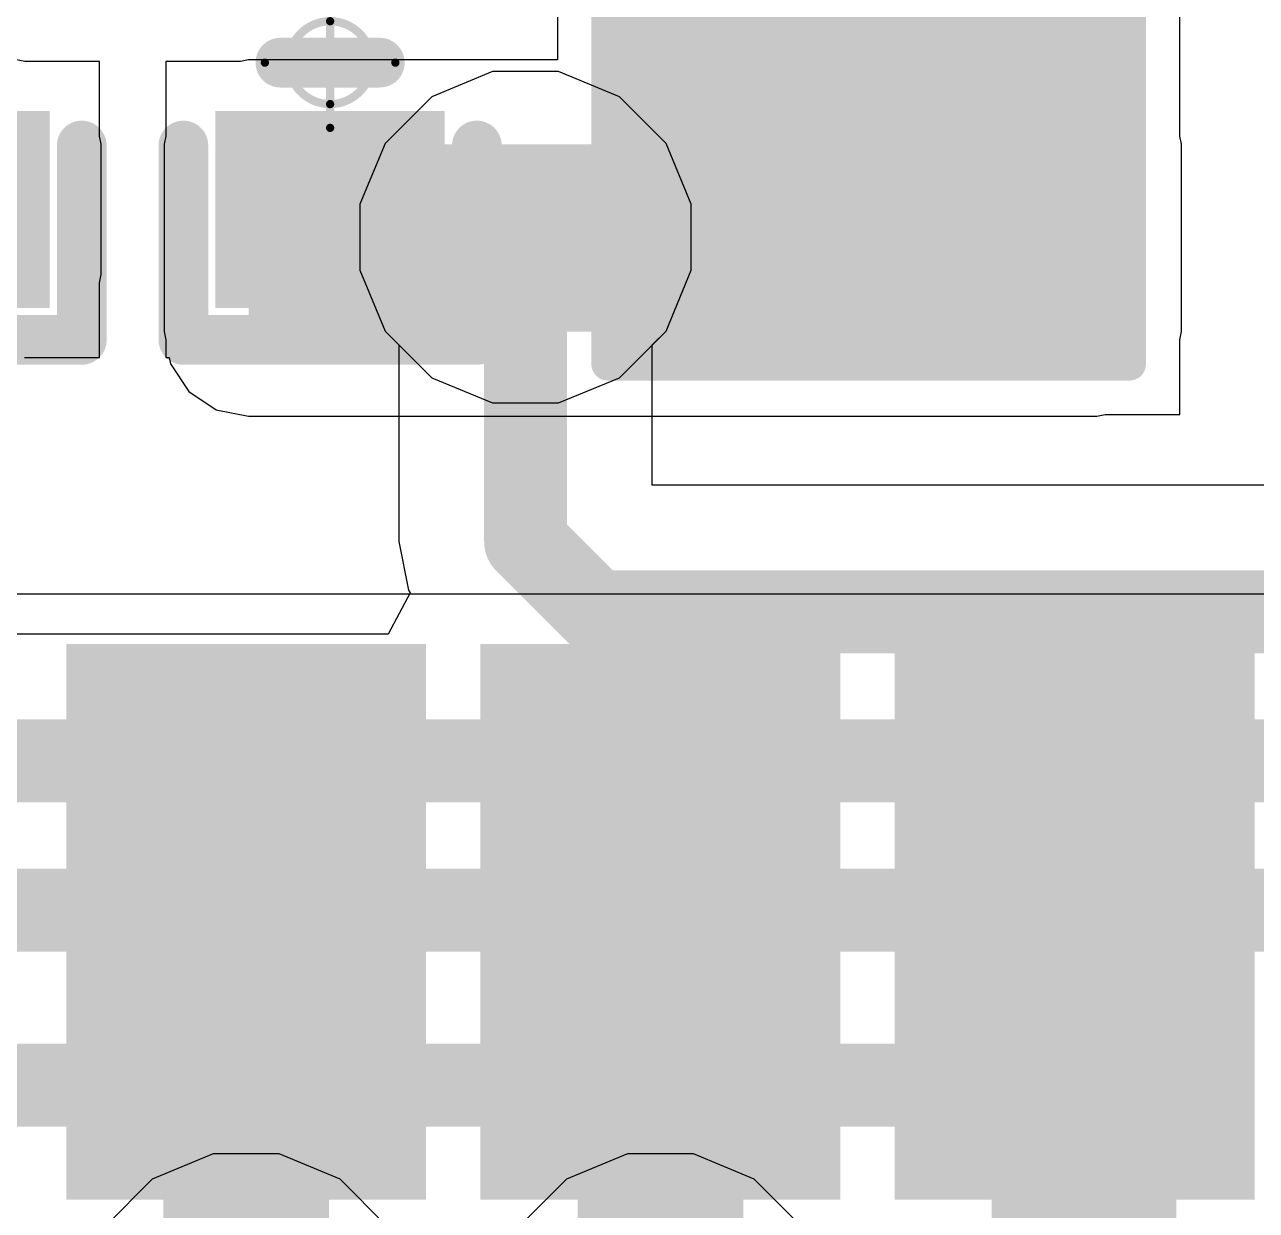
# Model space of a CAD drawing. Header units: inches. Extents: x -13 to 366, y -4 to 120.
# Drawn here: x 22.689 to 26.465, y 35.952 to 39.587 of the extents above; entities that cross this region are included whole.
import ezdxf

# ---------------------------------------------------------------- set-up
doc = ezdxf.new("R2010")
doc.units = ezdxf.units.IN
for name, color, linetype in [('Bottom Layer', 5, 'Continuous'), ('Drill Drawing', 1, 'Continuous'), ('GND', 16, 'Continuous'), ('Mechanical 13', 56, 'Continuous'), ('Mechanical 15', 56, 'Continuous'), ('POWER', 76, 'Continuous'), ('Top Layer', 1, 'Continuous'), ('Top Overlay', 2, 'Continuous'), ('Top Paste', 8, 'Continuous'), ('Top Solder', 216, 'Continuous'), ('Via Holes', 16, 'Continuous')]:
    doc.layers.add(name, color=color, linetype=linetype)

# ---------------------------------------------------------------- blocks, each defined once
blk = doc.blocks.new('C0805_1')
at = {"layer": 'Top Layer'}
for points in [[(-1.29999867, -0.69999733), (-1.29999867, 0.70000241), (-0.1999983299999999, 0.70000241), (-0.1999983300000001, -0.69999733)], [(0.2000008699999999, -0.69999733), (0.2000008700000001, 0.70000241), (1.30000121, 0.70000241), (1.30000121, -0.69999733)]]:
    blk.add_hatch(color=1, dxfattribs=at).paths.add_polyline_path(points)
at = {"layer": 'Top Paste'}
for points in [[(-1.29999867, -0.69999733), (-1.29999867, 0.70000241), (-0.1999983299999999, 0.70000241), (-0.1999983300000001, -0.69999733)], [(0.2000008699999999, -0.69999733), (0.2000008700000001, 0.70000241), (1.30000121, 0.70000241), (1.30000121, -0.69999733)]]:
    blk.add_hatch(color=8, dxfattribs=at).paths.add_polyline_path(points)
at = {"layer": 'Top Solder'}
for points in [[(-1.40159867, -0.80159733), (-1.40159867, 0.80160241), (-0.09839832999999992, 0.80160241), (-0.09839833000000006, -0.80159733)], [(0.09840086999999992, -0.80159733), (0.09840087000000007, 0.80160241), (1.40160121, 0.80160241), (1.40160121, -0.80159733)]]:
    blk.add_hatch(color=216, dxfattribs=at).paths.add_polyline_path(points)
at = {"layer": 'Mechanical 13'}
for points in [[(-1.0999978, 0.7250049, 0.0999998, 0.0999998, 0), (-1.0999978, -0.72499728, 0.0999998, 0.0999998, 0)], [(-1.0999978, 0.7250049, 0.0999998, 0.0999998, 0), (1.10000034, 0.7250049, 0.0999998, 0.0999998, 0)], [(1.10000034, 0.7250049, 0.0999998, 0.0999998, 0), (1.10000034, -0.72499728, 0.0999998, 0.0999998, 0)], [(-1.0999978, -0.72499728, 0.0999998, 0.0999998, 0), (1.10000034, -0.72499728, 0.0999998, 0.0999998, 0)]]:
    blk.add_lwpolyline(points, format="xyseb", dxfattribs=at)
for points in [[(-1.12499648, 0.7250049, 0.0499999, 0.0499999, 1), (-1.07499912, 0.7250049, 0.0499999, 0.0499999, 1)], [(-1.12499648, 0.7250049, 0.0499999, 0.0499999, 1), (-1.07499912, 0.7250049, 0.0499999, 0.0499999, 1)], [(1.07500166, 0.7250049, 0.0499999, 0.0499999, 1), (1.12499902, 0.7250049, 0.0499999, 0.0499999, 1)], [(1.07500166, 0.7250049, 0.0499999, 0.0499999, 1), (1.12499902, 0.7250049, 0.0499999, 0.0499999, 1)], [(-1.12499648, -0.72499728, 0.0499999, 0.0499999, 1), (-1.07499912, -0.72499728, 0.0499999, 0.0499999, 1)], [(-1.12499648, -0.72499728, 0.0499999, 0.0499999, 1), (-1.07499912, -0.72499728, 0.0499999, 0.0499999, 1)], [(1.07500166, -0.72499728, 0.0499999, 0.0499999, 1), (1.12499902, -0.72499728, 0.0499999, 0.0499999, 1)], [(1.07500166, -0.72499728, 0.0499999, 0.0499999, 1), (1.12499902, -0.72499728, 0.0499999, 0.0499999, 1)]]:
    blk.add_lwpolyline(points, format="xyseb", close=True, dxfattribs=at)
at = {"layer": 'Mechanical 15'}
for points in [[(-1.39999974, 0.80000348, 0.0999998, 0.0999998, 0), (-1.39999974, -0.79999586, 0.0999998, 0.0999998, 0)], [(-1.39999974, 0.80000348, 0.0999998, 0.0999998, 0), (1.40000228, 0.80000348, 0.0999998, 0.0999998, 0)], [(1.40000228, 0.80000348, 0.0999998, 0.0999998, 0), (1.40000228, -0.79999586, 0.0999998, 0.0999998, 0)], [(2.54e-06, 0.50000408, 0.0999998, 0.0999998, 0), (2.54e-06, -0.49999646, 0.0999998, 0.0999998, 0)], [(-0.499999, 2.54e-06, 0.0999998, 0.0999998, 0), (0.50000154, 2.54e-06, 0.0999998, 0.0999998, 0)], [(-1.39999974, -0.79999586, 0.0999998, 0.0999998, 0), (1.40000228, -0.79999586, 0.0999998, 0.0999998, 0)]]:
    blk.add_lwpolyline(points, format="xyseb", dxfattribs=at)
for points in [[(-1.42499842, 0.80000348, 0.0499999, 0.0499999, 1), (-1.37500106, 0.80000348, 0.0499999, 0.0499999, 1)], [(-1.42499842, 0.80000348, 0.0499999, 0.0499999, 1), (-1.37500106, 0.80000348, 0.0499999, 0.0499999, 1)], [(1.3750036, 0.80000348, 0.0499999, 0.0499999, 1), (1.42500096, 0.80000348, 0.0499999, 0.0499999, 1)], [(1.3750036, 0.80000348, 0.0499999, 0.0499999, 1), (1.42500096, 0.80000348, 0.0499999, 0.0499999, 1)], [(-0.02499614, 0.50000408, 0.0499999, 0.0499999, 1), (0.02500122, 0.50000408, 0.0499999, 0.0499999, 1)], [(-0.5249976799999999, 2.54e-06, 0.0499999, 0.0499999, 1), (-0.47500032, 2.54e-06, 0.0499999, 0.0499999, 1)], [(0.47500286, 2.54e-06, 0.0499999, 0.0499999, 1), (0.52500022, 2.54e-06, 0.0499999, 0.0499999, 1)], [(-0.02499614, -0.49999646, 0.0499999, 0.0499999, 1), (0.02500122, -0.49999646, 0.0499999, 0.0499999, 1)], [(-1.42499842, -0.79999586, 0.0499999, 0.0499999, 1), (-1.37500106, -0.79999586, 0.0499999, 0.0499999, 1)], [(-1.42499842, -0.79999586, 0.0499999, 0.0499999, 1), (-1.37500106, -0.79999586, 0.0499999, 0.0499999, 1)], [(1.3750036, -0.79999586, 0.0499999, 0.0499999, 1), (1.42500096, -0.79999586, 0.0499999, 0.0499999, 1)], [(1.3750036, -0.79999586, 0.0499999, 0.0499999, 1), (1.42500096, -0.79999586, 0.0499999, 0.0499999, 1)]]:
    blk.add_lwpolyline(points, format="xyseb", close=True, dxfattribs=at)
blk = doc.blocks.new('41_SMD_M______12')
at = {"layer": 'Top Layer'}
for points in [[(-9.500000049999999, 4.250000389999999), (-8.00000051, 4.250000389999999), (-8.00000051, 3.34999965), (-9.500000049999999, 3.34999965)], [(-9.500000049999999, 2.98000039), (-8.00000051, 2.98000039), (-8.00000051, 2.07999965), (-9.500000049999999, 2.07999965)], [(-9.500000049999999, 1.71000039), (-8.00000051, 1.71000039), (-8.00000051, 0.80999965), (-9.500000049999999, 0.80999965)]]:
    blk.add_hatch(color=1, dxfattribs=at).paths.add_polyline_path(points)
at = {"layer": 'Top Paste'}
for points in [[(-9.500000049999999, 4.250000389999999), (-8.00000051, 4.250000389999999), (-8.00000051, 3.34999965), (-9.500000049999999, 3.34999965)], [(-9.500000049999999, 2.98000039), (-8.00000051, 2.98000039), (-8.00000051, 2.07999965), (-9.500000049999999, 2.07999965)], [(-9.500000049999999, 1.71000039), (-8.00000051, 1.71000039), (-8.00000051, 0.80999965), (-9.500000049999999, 0.80999965)]]:
    blk.add_hatch(color=8, dxfattribs=at).paths.add_polyline_path(points)
at = {"layer": 'Top Solder'}
for points in [[(-9.601600049999998, 4.35160039), (-7.89840051, 4.35160039), (-7.89840051, 3.24839965), (-9.601600049999998, 3.24839965)], [(-9.601600049999998, 3.08160039), (-7.89840051, 3.08160039), (-7.89840051, 1.97839965), (-9.601600049999998, 1.97839965)], [(-9.601600049999998, 1.81160039), (-7.89840051, 1.81160039), (-7.89840051, 0.70839965), (-9.601600049999998, 0.70839965)]]:
    blk.add_hatch(color=216, dxfattribs=at).paths.add_polyline_path(points)
blk = doc.blocks.new('C_0402_L_41')
at = {"layer": 'Top Layer'}
for points in [[(-0.6499986999999999, 0.2499995), (-0.2499995, 0.2499995), (-0.2499995, -0.2499995), (-0.6499986999999999, -0.2499995)], [(0.24991822, 0.24991822), (0.64991742, 0.24991822), (0.64991742, -0.25008078), (0.24991822, -0.25008078)]]:
    blk.add_hatch(color=1, dxfattribs=at).paths.add_polyline_path(points)
at = {"layer": 'Top Paste'}
for points in [[(-0.6499986999999999, 0.2499995), (-0.2499995, 0.2499995), (-0.2499995, -0.2499995), (-0.6499986999999999, -0.2499995)], [(0.24991822, 0.24991822), (0.64991742, 0.24991822), (0.64991742, -0.25008078), (0.24991822, -0.25008078)]]:
    blk.add_hatch(color=8, dxfattribs=at).paths.add_polyline_path(points)
at = {"layer": 'Top Solder'}
for points in [[(-0.7515987, 0.3515995), (-0.1483995, 0.3515995), (-0.1483995, -0.3515995), (-0.7515987, -0.3515995)], [(0.14831822, 0.35151822), (0.75151742, 0.35151822), (0.75151742, -0.35168078), (0.14831822, -0.35168078)]]:
    blk.add_hatch(color=216, dxfattribs=at).paths.add_polyline_path(points)
at = {"layer": 'Mechanical 15'}
for points in [[(0, 0.1999996, 0.0254, 0.0254, 0), (0, -0.1999996, 0.0254, 0.0254, 0)], [(-0.1999996, 0, 0.0254, 0.0254, 0), (0.1999996, 0, 0.0254, 0.0254, 0)]]:
    blk.add_lwpolyline(points, format="xyseb", dxfattribs=at)
for points in [[(-0.00635, 0.1999996, 0.0127, 0.0127, 1), (0.00635, 0.1999996, 0.0127, 0.0127, 1)], [(0.127, 0, 0.0254, 0.0254, 1), (-0.127, 0, 0.0254, 0.0254, 1)], [(-0.2063496, 0, 0.0127, 0.0127, 1), (-0.1936496, 0, 0.0127, 0.0127, 1)], [(-0.13335, 0, 0.0127, 0.0127, 1), (-0.12065, 0, 0.0127, 0.0127, 1)], [(0.12065, 0, 0.0127, 0.0127, 1), (0.13335, 0, 0.0127, 0.0127, 1)], [(0.1936496, 0, 0.0127, 0.0127, 1), (0.2063496, 0, 0.0127, 0.0127, 1)], [(-0.00635, -0.1999996, 0.0127, 0.0127, 1), (0.00635, -0.1999996, 0.0127, 0.0127, 1)]]:
    blk.add_lwpolyline(points, format="xyseb", close=True, dxfattribs=at)
at = {"layer": 'Top Overlay'}
for points in [[(-0.84991956, 0.44991782, 0.1524, 0.1524, 0), (-0.254, 0.44991782, 0.1524, 0.1524, 0)], [(-0.84991956, 0.44991782, 0.1524, 0.1524, 0), (-0.84991956, -0.44991782, 0.1524, 0.1524, 0)], [(0.254, 0.44991782, 0.1524, 0.1524, 0), (0.84991956, 0.44991782, 0.1524, 0.1524, 0)], [(0.84991956, 0.44991782, 0.1524, 0.1524, 0), (0.84991956, -0.45008038, 0.1524, 0.1524, 0)], [(0, 0.1524, 0.1524, 0.1524, 0), (0, -0.1524, 0.1524, 0.1524, 0)], [(-0.84991956, -0.44991782, 0.1524, 0.1524, 0), (-0.254, -0.44991782, 0.1524, 0.1524, 0)], [(-0.84991956, -0.44991782, 0.1524, 0.1524, 0), (-0.8497569999999999, -0.45008038, 0.1524, 0.1524, 0)], [(0.254, -0.44991782, 0.1524, 0.1524, 0), (0.84991956, -0.44991782, 0.1524, 0.1524, 0)]]:
    blk.add_lwpolyline(points, format="xyseb", dxfattribs=at)
for points in [[(-0.8880195599999998, 0.44991782, 0.0762, 0.0762, 1), (-0.81181956, 0.44991782, 0.0762, 0.0762, 1)], [(-0.8880195599999998, 0.44991782, 0.0762, 0.0762, 1), (-0.81181956, 0.44991782, 0.0762, 0.0762, 1)], [(-0.2921, 0.44991782, 0.0762, 0.0762, 1), (-0.2159, 0.44991782, 0.0762, 0.0762, 1)], [(0.2159, 0.44991782, 0.0762, 0.0762, 1), (0.2921, 0.44991782, 0.0762, 0.0762, 1)], [(0.81181956, 0.44991782, 0.0762, 0.0762, 1), (0.8880195599999998, 0.44991782, 0.0762, 0.0762, 1)], [(0.81181956, 0.44991782, 0.0762, 0.0762, 1), (0.8880195599999998, 0.44991782, 0.0762, 0.0762, 1)], [(-0.0381, 0.1524, 0.0762, 0.0762, 1), (0.0381, 0.1524, 0.0762, 0.0762, 1)], [(-0.0381, -0.1524, 0.0762, 0.0762, 1), (0.0381, -0.1524, 0.0762, 0.0762, 1)], [(-0.8880195599999998, -0.44991782, 0.0762, 0.0762, 1), (-0.81181956, -0.44991782, 0.0762, 0.0762, 1)], [(-0.8880195599999998, -0.44991782, 0.0762, 0.0762, 1), (-0.81181956, -0.44991782, 0.0762, 0.0762, 1)], [(-0.8880195599999998, -0.44991782, 0.0762, 0.0762, 1), (-0.81181956, -0.44991782, 0.0762, 0.0762, 1)], [(-0.8878569999999999, -0.45008038, 0.0762, 0.0762, 1), (-0.8116569999999999, -0.45008038, 0.0762, 0.0762, 1)], [(-0.2921, -0.44991782, 0.0762, 0.0762, 1), (-0.2159, -0.44991782, 0.0762, 0.0762, 1)], [(0.2159, -0.44991782, 0.0762, 0.0762, 1), (0.2921, -0.44991782, 0.0762, 0.0762, 1)], [(0.81181956, -0.44991782, 0.0762, 0.0762, 1), (0.8880195599999998, -0.44991782, 0.0762, 0.0762, 1)], [(0.81181956, -0.45008038, 0.0762, 0.0762, 1), (0.8880195599999998, -0.45008038, 0.0762, 0.0762, 1)]]:
    blk.add_lwpolyline(points, format="xyseb", close=True, dxfattribs=at)
blk = doc.blocks.new('C_0402_L_42')
at = {"layer": 'Top Layer'}
for points in [[(-0.6499986999999999, 0.2499995), (-0.2499995, 0.2499995), (-0.2499995, -0.2499995), (-0.6499986999999999, -0.2499995)], [(0.24991822, 0.24991822), (0.64991742, 0.24991822), (0.64991742, -0.25008078), (0.24991822, -0.25008078)]]:
    blk.add_hatch(color=1, dxfattribs=at).paths.add_polyline_path(points)
at = {"layer": 'Top Paste'}
for points in [[(-0.6499986999999999, 0.2499995), (-0.2499995, 0.2499995), (-0.2499995, -0.2499995), (-0.6499986999999999, -0.2499995)], [(0.24991822, 0.24991822), (0.64991742, 0.24991822), (0.64991742, -0.25008078), (0.24991822, -0.25008078)]]:
    blk.add_hatch(color=8, dxfattribs=at).paths.add_polyline_path(points)
at = {"layer": 'Top Solder'}
for points in [[(-0.7515987, 0.3515995), (-0.1483995, 0.3515995), (-0.1483995, -0.3515995), (-0.7515987, -0.3515995)], [(0.14831822, 0.35151822), (0.75151742, 0.35151822), (0.75151742, -0.35168078), (0.14831822, -0.35168078)]]:
    blk.add_hatch(color=216, dxfattribs=at).paths.add_polyline_path(points)
at = {"layer": 'Mechanical 15'}
for points in [[(0, 0.1999996, 0.0254, 0.0254, 0), (0, -0.1999996, 0.0254, 0.0254, 0)], [(-0.1999996, 0, 0.0254, 0.0254, 0), (0.1999996, 0, 0.0254, 0.0254, 0)]]:
    blk.add_lwpolyline(points, format="xyseb", dxfattribs=at)
for points in [[(-0.00635, 0.1999996, 0.0127, 0.0127, 1), (0.00635, 0.1999996, 0.0127, 0.0127, 1)], [(0.127, 0, 0.0254, 0.0254, 1), (-0.127, 0, 0.0254, 0.0254, 1)], [(-0.2063496, 0, 0.0127, 0.0127, 1), (-0.1936496, 0, 0.0127, 0.0127, 1)], [(-0.13335, 0, 0.0127, 0.0127, 1), (-0.12065, 0, 0.0127, 0.0127, 1)], [(0.12065, 0, 0.0127, 0.0127, 1), (0.13335, 0, 0.0127, 0.0127, 1)], [(0.1936496, 0, 0.0127, 0.0127, 1), (0.2063496, 0, 0.0127, 0.0127, 1)], [(-0.00635, -0.1999996, 0.0127, 0.0127, 1), (0.00635, -0.1999996, 0.0127, 0.0127, 1)]]:
    blk.add_lwpolyline(points, format="xyseb", close=True, dxfattribs=at)
at = {"layer": 'Top Overlay'}
for points in [[(-0.84991956, 0.44991782, 0.1524, 0.1524, 0), (-0.254, 0.44991782, 0.1524, 0.1524, 0)], [(-0.84991956, 0.44991782, 0.1524, 0.1524, 0), (-0.84991956, -0.44991782, 0.1524, 0.1524, 0)], [(0.254, 0.44991782, 0.1524, 0.1524, 0), (0.84991956, 0.44991782, 0.1524, 0.1524, 0)], [(0.84991956, 0.44991782, 0.1524, 0.1524, 0), (0.84991956, -0.45008038, 0.1524, 0.1524, 0)], [(0, 0.1524, 0.1524, 0.1524, 0), (0, -0.1524, 0.1524, 0.1524, 0)], [(-0.84991956, -0.44991782, 0.1524, 0.1524, 0), (-0.254, -0.44991782, 0.1524, 0.1524, 0)], [(-0.84991956, -0.44991782, 0.1524, 0.1524, 0), (-0.8497569999999999, -0.45008038, 0.1524, 0.1524, 0)], [(0.254, -0.44991782, 0.1524, 0.1524, 0), (0.84991956, -0.44991782, 0.1524, 0.1524, 0)]]:
    blk.add_lwpolyline(points, format="xyseb", dxfattribs=at)
for points in [[(-0.8880195599999998, 0.44991782, 0.0762, 0.0762, 1), (-0.81181956, 0.44991782, 0.0762, 0.0762, 1)], [(-0.8880195599999998, 0.44991782, 0.0762, 0.0762, 1), (-0.81181956, 0.44991782, 0.0762, 0.0762, 1)], [(-0.2921, 0.44991782, 0.0762, 0.0762, 1), (-0.2159, 0.44991782, 0.0762, 0.0762, 1)], [(0.2159, 0.44991782, 0.0762, 0.0762, 1), (0.2921, 0.44991782, 0.0762, 0.0762, 1)], [(0.81181956, 0.44991782, 0.0762, 0.0762, 1), (0.8880195599999998, 0.44991782, 0.0762, 0.0762, 1)], [(0.81181956, 0.44991782, 0.0762, 0.0762, 1), (0.8880195599999998, 0.44991782, 0.0762, 0.0762, 1)], [(-0.0381, 0.1524, 0.0762, 0.0762, 1), (0.0381, 0.1524, 0.0762, 0.0762, 1)], [(-0.0381, -0.1524, 0.0762, 0.0762, 1), (0.0381, -0.1524, 0.0762, 0.0762, 1)], [(-0.8880195599999998, -0.44991782, 0.0762, 0.0762, 1), (-0.81181956, -0.44991782, 0.0762, 0.0762, 1)], [(-0.8880195599999998, -0.44991782, 0.0762, 0.0762, 1), (-0.81181956, -0.44991782, 0.0762, 0.0762, 1)], [(-0.8880195599999998, -0.44991782, 0.0762, 0.0762, 1), (-0.81181956, -0.44991782, 0.0762, 0.0762, 1)], [(-0.8878569999999999, -0.45008038, 0.0762, 0.0762, 1), (-0.8116569999999999, -0.45008038, 0.0762, 0.0762, 1)], [(-0.2921, -0.44991782, 0.0762, 0.0762, 1), (-0.2159, -0.44991782, 0.0762, 0.0762, 1)], [(0.2159, -0.44991782, 0.0762, 0.0762, 1), (0.2921, -0.44991782, 0.0762, 0.0762, 1)], [(0.81181956, -0.44991782, 0.0762, 0.0762, 1), (0.8880195599999998, -0.44991782, 0.0762, 0.0762, 1)], [(0.81181956, -0.45008038, 0.0762, 0.0762, 1), (0.8880195599999998, -0.45008038, 0.0762, 0.0762, 1)]]:
    blk.add_lwpolyline(points, format="xyseb", close=True, dxfattribs=at)

msp = doc.modelspace()

# ---------------------------------------------------------------- hatches: boundary and pattern name
at = {"layer": 'Bottom Layer'}
h = msp.add_hatch(color=5, dxfattribs=at)
edge = h.paths.add_edge_path()
edge.add_arc((24.22459468, 38.93531202), 0.254, 0, 360)
at = {"layer": 'GND'}
h = msp.add_hatch(color=16, dxfattribs=at)
edge = h.paths.add_edge_path()
edge.add_arc((24.22459468, 38.93531202), 0.254, 0, 360)
at = {"layer": 'POWER'}
h = msp.add_hatch(color=76, dxfattribs=at)
edge = h.paths.add_edge_path()
edge.add_arc((24.22459468, 38.93531202), 0.254, 0, 360)
at = {"layer": 'Top Layer'}
msp.add_hatch(color=1, dxfattribs=at).paths.add_polyline_path([(23.37537108, 38.64600094), (25.97636663999999, 38.64600094), (25.97636663999999, 39.22052353999999), (23.37537108, 39.22052353999999)])
h = msp.add_hatch(color=1, dxfattribs=at)
edge = h.paths.add_edge_path()
edge.add_arc((24.22459468, 38.93531202), 0.254, 0, 360)
at = {"layer": 'Via Holes'}
h = msp.add_hatch(color=7, dxfattribs=at)
edge = h.paths.add_edge_path()
edge.add_arc((24.22459468, 38.93531202), 0.127, 0, 360)

# ---------------------------------------------------------------- linework, layer by layer
at = {"layer": 'Bottom Layer'}
for p, q in [((24.1235484, 39.44331201999999), (23.93683554, 39.3659741)), ((24.32564096, 39.44331201999999), (24.1235484, 39.44331201999999)), ((24.51235382, 39.3659741), (24.32564096, 39.44331201999999)), ((23.93683554, 39.3659741), (23.7939326, 39.22307116)), ((24.65525676, 39.22307116), (24.51235382, 39.3659741)), ((23.7939326, 39.22307116), (23.71659468, 39.0363583)), ((24.73259468, 39.0363583), (24.65525676, 39.22307116)), ((23.71659468, 39.0363583), (23.71659468, 38.83426574)), ((24.73259468, 38.83426574), (24.73259468, 39.0363583)), ((23.71659468, 38.83426574), (23.7939326, 38.64755288)), ((24.65525676, 38.64755288), (24.73259468, 38.83426574)), ((23.7939326, 38.64755288), (23.83612962, 38.60535586)), ((24.61305974, 38.60535586), (24.65525676, 38.64755288)), ((23.83612962, 38.60535586), (23.83612962, 38.00228874)), ((24.61305974, 38.17564628), (24.61305974, 38.60535586)), ((26.960957, 38.17564628), (24.61305974, 38.17564628)), ((23.83612962, 38.00228874), (23.8657003, 37.85363015999999)), ((23.87116892, 37.84544628), (23.80328488, 37.71844628)), ((23.8657003, 37.85363015999999), (23.87116892, 37.84544628)), ((23.80328488, 37.71844628), (22.51692728, 37.71844628))]:
    msp.add_line(p, q, dxfattribs=at)
for points in [[(24.22459468, 38.00228874, 0.254, 0.254, 0), (24.22459468, 38.93531202, 0.254, 0.254, 0)], [(24.22459468, 38.00228874, 0.254, 0.254, 0), (24.4397022, 37.78718121999999, 0.254, 0.254, 0)], [(24.4397022, 37.78718121999999, 0.254, 0.254, 0), (26.960957, 37.78718121999999, 0.254, 0.254, 0)], [(22.35602082, 37.32998121999999, 0.254, 0.254, 0), (26.735151, 37.32998121999999, 0.254, 0.254, 0)], [(21.99783764, 36.87274058, 0.254, 0.254, 0), (26.54581432, 36.87274058, 0.254, 0.254, 0)], [(26.54581432, 36.87274058, 0.254, 0.254, 0), (27.16642268, 36.25213222, 0.254, 0.254, 0)], [(15.58884868, 36.3360081, 0.254, 0.254, 0), (25.84038012, 36.3360081, 0.254, 0.254, 0)], [(25.84038012, 36.3360081, 0.254, 0.254, 0), (26.0924294, 36.08395882, 0.254, 0.254, 0)], [(26.0924294, 34.9858965, 0.254, 0.254, 0), (26.0924294, 36.08395882, 0.254, 0.254, 0)]]:
    msp.add_lwpolyline(points, format="xyseb", dxfattribs=at)
for points in [[(24.16109468, 38.93531202, 0.127, 0.127, 1), (24.28809468, 38.93531202, 0.127, 0.127, 1)], [(24.16109468, 38.00228874, 0.127, 0.127, 1), (24.28809468, 38.00228874, 0.127, 0.127, 1)], [(24.16109468, 38.00228874, 0.127, 0.127, 1), (24.28809468, 38.00228874, 0.127, 0.127, 1)], [(24.3762022, 37.78718121999999, 0.127, 0.127, 1), (24.5032022, 37.78718121999999, 0.127, 0.127, 1)], [(24.3762022, 37.78718121999999, 0.127, 0.127, 1), (24.5032022, 37.78718121999999, 0.127, 0.127, 1)], [(26.48231432, 36.87274058, 0.127, 0.127, 1), (26.60931432, 36.87274058, 0.127, 0.127, 1)], [(26.48231432, 36.87274058, 0.127, 0.127, 1), (26.60931432, 36.87274058, 0.127, 0.127, 1)], [(25.77688012, 36.3360081, 0.127, 0.127, 1), (25.90388012, 36.3360081, 0.127, 0.127, 1)], [(25.77688012, 36.3360081, 0.127, 0.127, 1), (25.90388012, 36.3360081, 0.127, 0.127, 1)], [(26.0289294, 36.08395882, 0.127, 0.127, 1), (26.1559294, 36.08395882, 0.127, 0.127, 1)], [(26.0289294, 36.08395882, 0.127, 0.127, 1), (26.1559294, 36.08395882, 0.127, 0.127, 1)]]:
    msp.add_lwpolyline(points, format="xyseb", close=True, dxfattribs=at)
at = {"layer": 'Drill Drawing'}
for points in [[(23.97059468, 39.06231202, 0.0508, 0.0508, 0), (23.97059468, 39.18931202, 0.0508, 0.0508, 0)], [(23.97059468, 39.18931202, 0.0508, 0.0508, 0), (24.09759468, 39.18931202, 0.0508, 0.0508, 0)], [(24.09759468, 39.18931202, 0.0508, 0.0508, 0), (24.22459468, 39.06231202, 0.0508, 0.0508, 0)], [(24.22459468, 39.06231202, 0.0508, 0.0508, 0), (24.35159468, 39.18931202, 0.0508, 0.0508, 0)], [(24.35159468, 39.18931202, 0.0508, 0.0508, 0), (24.47859468, 39.18931202, 0.0508, 0.0508, 0)], [(24.47859468, 39.06231202, 0.0508, 0.0508, 0), (24.47859468, 39.18931202, 0.0508, 0.0508, 0)], [(23.97059468, 39.06231202, 0.0508, 0.0508, 0), (24.09759468, 38.93531202, 0.0508, 0.0508, 0)], [(24.35159468, 38.93531202, 0.0508, 0.0508, 0), (24.47859468, 39.06231202, 0.0508, 0.0508, 0)], [(23.97059468, 38.80831202, 0.0508, 0.0508, 0), (24.09759468, 38.93531202, 0.0508, 0.0508, 0)], [(24.35159468, 38.93531202, 0.0508, 0.0508, 0), (24.47859468, 38.80831202, 0.0508, 0.0508, 0)], [(23.97059468, 38.68131201999999, 0.0508, 0.0508, 0), (23.97059468, 38.80831202, 0.0508, 0.0508, 0)], [(24.09759468, 38.68131201999999, 0.0508, 0.0508, 0), (24.22459468, 38.80831202, 0.0508, 0.0508, 0)], [(24.22459468, 38.80831202, 0.0508, 0.0508, 0), (24.35159468, 38.68131201999999, 0.0508, 0.0508, 0)], [(24.47859468, 38.68131201999999, 0.0508, 0.0508, 0), (24.47859468, 38.80831202, 0.0508, 0.0508, 0)], [(23.97059468, 38.68131201999999, 0.0508, 0.0508, 0), (24.09759468, 38.68131201999999, 0.0508, 0.0508, 0)], [(24.35159468, 38.68131201999999, 0.0508, 0.0508, 0), (24.47859468, 38.68131201999999, 0.0508, 0.0508, 0)]]:
    msp.add_lwpolyline(points, format="xyseb", dxfattribs=at)
for points in [[(23.95789468, 39.18931202, 0.0254, 0.0254, 1), (23.98329468, 39.18931202, 0.0254, 0.0254, 1)], [(23.95789468, 39.18931202, 0.0254, 0.0254, 1), (23.98329468, 39.18931202, 0.0254, 0.0254, 1)], [(24.08489468, 39.18931202, 0.0254, 0.0254, 1), (24.11029468, 39.18931202, 0.0254, 0.0254, 1)], [(24.08489468, 39.18931202, 0.0254, 0.0254, 1), (24.11029468, 39.18931202, 0.0254, 0.0254, 1)], [(24.33889468, 39.18931202, 0.0254, 0.0254, 1), (24.36429468, 39.18931202, 0.0254, 0.0254, 1)], [(24.33889468, 39.18931202, 0.0254, 0.0254, 1), (24.36429468, 39.18931202, 0.0254, 0.0254, 1)], [(24.46589468, 39.18931202, 0.0254, 0.0254, 1), (24.49129468, 39.18931202, 0.0254, 0.0254, 1)], [(24.46589468, 39.18931202, 0.0254, 0.0254, 1), (24.49129468, 39.18931202, 0.0254, 0.0254, 1)], [(23.95789468, 39.06231202, 0.0254, 0.0254, 1), (23.98329468, 39.06231202, 0.0254, 0.0254, 1)], [(23.95789468, 39.06231202, 0.0254, 0.0254, 1), (23.98329468, 39.06231202, 0.0254, 0.0254, 1)], [(24.21189468, 39.06231202, 0.0254, 0.0254, 1), (24.23729468, 39.06231202, 0.0254, 0.0254, 1)], [(24.21189468, 39.06231202, 0.0254, 0.0254, 1), (24.23729468, 39.06231202, 0.0254, 0.0254, 1)], [(24.46589468, 39.06231202, 0.0254, 0.0254, 1), (24.49129468, 39.06231202, 0.0254, 0.0254, 1)], [(24.46589468, 39.06231202, 0.0254, 0.0254, 1), (24.49129468, 39.06231202, 0.0254, 0.0254, 1)], [(24.08489468, 38.93531202, 0.0254, 0.0254, 1), (24.11029468, 38.93531202, 0.0254, 0.0254, 1)], [(24.08489468, 38.93531202, 0.0254, 0.0254, 1), (24.11029468, 38.93531202, 0.0254, 0.0254, 1)], [(24.33889468, 38.93531202, 0.0254, 0.0254, 1), (24.36429468, 38.93531202, 0.0254, 0.0254, 1)], [(24.33889468, 38.93531202, 0.0254, 0.0254, 1), (24.36429468, 38.93531202, 0.0254, 0.0254, 1)], [(23.95789468, 38.80831202, 0.0254, 0.0254, 1), (23.98329468, 38.80831202, 0.0254, 0.0254, 1)], [(23.95789468, 38.80831202, 0.0254, 0.0254, 1), (23.98329468, 38.80831202, 0.0254, 0.0254, 1)], [(24.21189468, 38.80831202, 0.0254, 0.0254, 1), (24.23729468, 38.80831202, 0.0254, 0.0254, 1)], [(24.21189468, 38.80831202, 0.0254, 0.0254, 1), (24.23729468, 38.80831202, 0.0254, 0.0254, 1)], [(24.46589468, 38.80831202, 0.0254, 0.0254, 1), (24.49129468, 38.80831202, 0.0254, 0.0254, 1)], [(24.46589468, 38.80831202, 0.0254, 0.0254, 1), (24.49129468, 38.80831202, 0.0254, 0.0254, 1)], [(23.95789468, 38.68131201999999, 0.0254, 0.0254, 1), (23.98329468, 38.68131201999999, 0.0254, 0.0254, 1)], [(23.95789468, 38.68131201999999, 0.0254, 0.0254, 1), (23.98329468, 38.68131201999999, 0.0254, 0.0254, 1)], [(24.08489468, 38.68131201999999, 0.0254, 0.0254, 1), (24.11029468, 38.68131201999999, 0.0254, 0.0254, 1)], [(24.08489468, 38.68131201999999, 0.0254, 0.0254, 1), (24.11029468, 38.68131201999999, 0.0254, 0.0254, 1)], [(24.33889468, 38.68131201999999, 0.0254, 0.0254, 1), (24.36429468, 38.68131201999999, 0.0254, 0.0254, 1)], [(24.33889468, 38.68131201999999, 0.0254, 0.0254, 1), (24.36429468, 38.68131201999999, 0.0254, 0.0254, 1)], [(24.46589468, 38.68131201999999, 0.0254, 0.0254, 1), (24.49129468, 38.68131201999999, 0.0254, 0.0254, 1)], [(24.46589468, 38.68131201999999, 0.0254, 0.0254, 1), (24.49129468, 38.68131201999999, 0.0254, 0.0254, 1)]]:
    msp.add_lwpolyline(points, format="xyseb", close=True, dxfattribs=at)
at = {"layer": 'GND'}
for p, q in [((24.1235484, 39.44331201999999), (23.93683554, 39.3659741)), ((24.32564096, 39.44331201999999), (24.1235484, 39.44331201999999)), ((24.51235382, 39.3659741), (24.32564096, 39.44331201999999)), ((23.93683554, 39.3659741), (23.7939326, 39.22307116)), ((24.65525676, 39.22307116), (24.51235382, 39.3659741)), ((23.7939326, 39.22307116), (23.71659468, 39.0363583)), ((24.73259468, 39.0363583), (24.65525676, 39.22307116)), ((23.71659468, 39.0363583), (23.71659468, 38.83426574)), ((24.73259468, 38.83426574), (24.73259468, 39.0363583)), ((23.71659468, 38.83426574), (23.7939326, 38.64755288)), ((24.65525676, 38.64755288), (24.73259468, 38.83426574)), ((23.7939326, 38.64755288), (23.93683554, 38.50464994)), ((24.51235382, 38.50464994), (24.65525676, 38.64755288)), ((23.93683554, 38.50464994), (24.1235484, 38.42731202)), ((24.32564096, 38.42731202), (24.51235382, 38.50464994)), ((24.1235484, 38.42731202), (24.32564096, 38.42731202)), ((23.26695372, 36.12513222), (23.08024086, 36.0477943)), ((23.46904628, 36.12513222), (23.26695372, 36.12513222)), ((23.65575914, 36.0477943), (23.46904628, 36.12513222)), ((24.53695372, 36.12513222), (24.35024086, 36.0477943)), ((24.73904628, 36.12513222), (24.53695372, 36.12513222)), ((24.92575914, 36.0477943), (24.73904628, 36.12513222)), ((23.08024086, 36.0477943), (22.93733792, 35.90489136)), ((23.79866208, 35.90489136), (23.65575914, 36.0477943)), ((24.35024086, 36.0477943), (24.20733792, 35.90489136)), ((25.06866208, 35.90489136), (24.92575914, 36.0477943))]:
    msp.add_line(p, q, dxfattribs=at)
at = {"layer": 'POWER'}
for p, q in [((23.26695372, 36.12513222), (23.08024086, 36.0477943)), ((23.46904628, 36.12513222), (23.26695372, 36.12513222)), ((23.65575914, 36.0477943), (23.46904628, 36.12513222)), ((24.53695372, 36.12513222), (24.35024086, 36.0477943)), ((24.73904628, 36.12513222), (24.53695372, 36.12513222)), ((24.92575914, 36.0477943), (24.73904628, 36.12513222)), ((23.08024086, 36.0477943), (22.93733792, 35.90489136)), ((23.79866208, 35.90489136), (23.65575914, 36.0477943)), ((24.35024086, 36.0477943), (24.20733792, 35.90489136)), ((25.06866208, 35.90489136), (24.92575914, 36.0477943))]:
    msp.add_line(p, q, dxfattribs=at)
at = {"layer": 'Top Layer'}
for p, q in [((24.32236944, 40.00000128), (24.32236944, 39.47949939999999)), ((26.23036664, 39.2455527), (26.23036664, 40.00000128)), ((22.68901482, 39.47452354), (22.66399836, 39.47949939999999)), ((22.91799836, 39.47452354), (22.68901482, 39.47452354)), ((22.91799836, 39.24554), (22.91799836, 39.47452354)), ((23.35035462, 39.47452354), (23.12137108, 39.47452354)), ((23.12137108, 39.47452354), (23.12137108, 39.24554)), ((23.37537108, 39.47949939999999), (23.35035462, 39.47452354)), ((24.32236944, 39.47949939999999), (23.37537108, 39.47949939999999)), ((22.92297422, 39.22052353999999), (22.91799836, 39.24554)), ((23.12137108, 39.24554), (23.11639522, 39.22052353999999)), ((26.23534504, 39.22052353999999), (26.23036664, 39.2455527)), ((22.92297422, 38.82060561999999), (22.92297422, 39.22052353999999)), ((23.11639522, 39.22052353999999), (23.11639522, 38.64600094)), ((26.23534504, 38.64600094), (26.23534504, 39.22052353999999)), ((22.91799836, 38.79558916), (22.92297422, 38.82060561999999)), ((22.91799836, 38.56652434), (22.91799836, 38.79558916)), ((23.11639522, 38.64600094), (23.12137108, 38.62098448)), ((26.23036664, 38.62097178), (26.23534504, 38.64600094)), ((23.12137108, 38.62098448), (23.12137108, 38.56652434)), ((26.23036664, 38.39200348), (26.23036664, 38.62097178)), ((22.68860588, 38.56652434), (22.91799836, 38.56652434)), ((23.12137108, 38.56652434), (23.13220418, 38.56652434)), ((23.13220418, 38.56652434), (23.13610816, 38.54689522)), ((23.13610816, 38.54689522), (23.19224724, 38.4628771)), ((23.19224724, 38.4628771), (23.27626536, 38.40673802)), ((23.27626536, 38.40673802), (23.37537108, 38.38702508)), ((23.37537108, 38.38702508), (25.97636918, 38.38702508)), ((25.97636918, 38.38702508), (26.00139834, 38.39200348)), ((26.00139834, 38.39200348), (26.23036664, 38.39200348)), ((30.4219991, 37.84099874), (20.07595172, 37.84099874))]:
    msp.add_line(p, q, dxfattribs=at)
for points in [[(23.368, 35.61713222, 0.508, 0.508, 0), (23.368, 36.83700024, 0.508, 0.508, 0)], [(24.638, 35.61713222, 0.508, 0.508, 0), (24.638, 36.83700024, 0.508, 0.508, 0)], [(25.908, 34.87244486, 0.508, 0.508, 0), (25.908, 36.83700024, 0.508, 0.508, 0)]]:
    msp.add_lwpolyline(points, format="xyseb", dxfattribs=at)
for points in [[(23.241, 36.83700024, 0.254, 0.254, 1), (23.495, 36.83700024, 0.254, 0.254, 1)], [(24.511, 36.83700024, 0.254, 0.254, 1), (24.765, 36.83700024, 0.254, 0.254, 1)], [(25.781, 36.83700024, 0.254, 0.254, 1), (26.035, 36.83700024, 0.254, 0.254, 1)]]:
    msp.add_lwpolyline(points, format="xyseb", close=True, dxfattribs=at)

# ---------------------------------------------------------------- block references
for name, p, rotation in [('C0805_1', (25.27637058, 39.94600088), 90), ('C_0402_L_41', (22.41399886, 39.47052304), 90), ('C_0402_L_42', (23.62537058, 39.47052304), 90), ('41_SMD_M______12', (22.10799998, 28.08699996), 270)]:
    msp.add_blockref(name, p, dxfattribs=dict(rotation=rotation))

doc.saveas('drawing.dxf')
